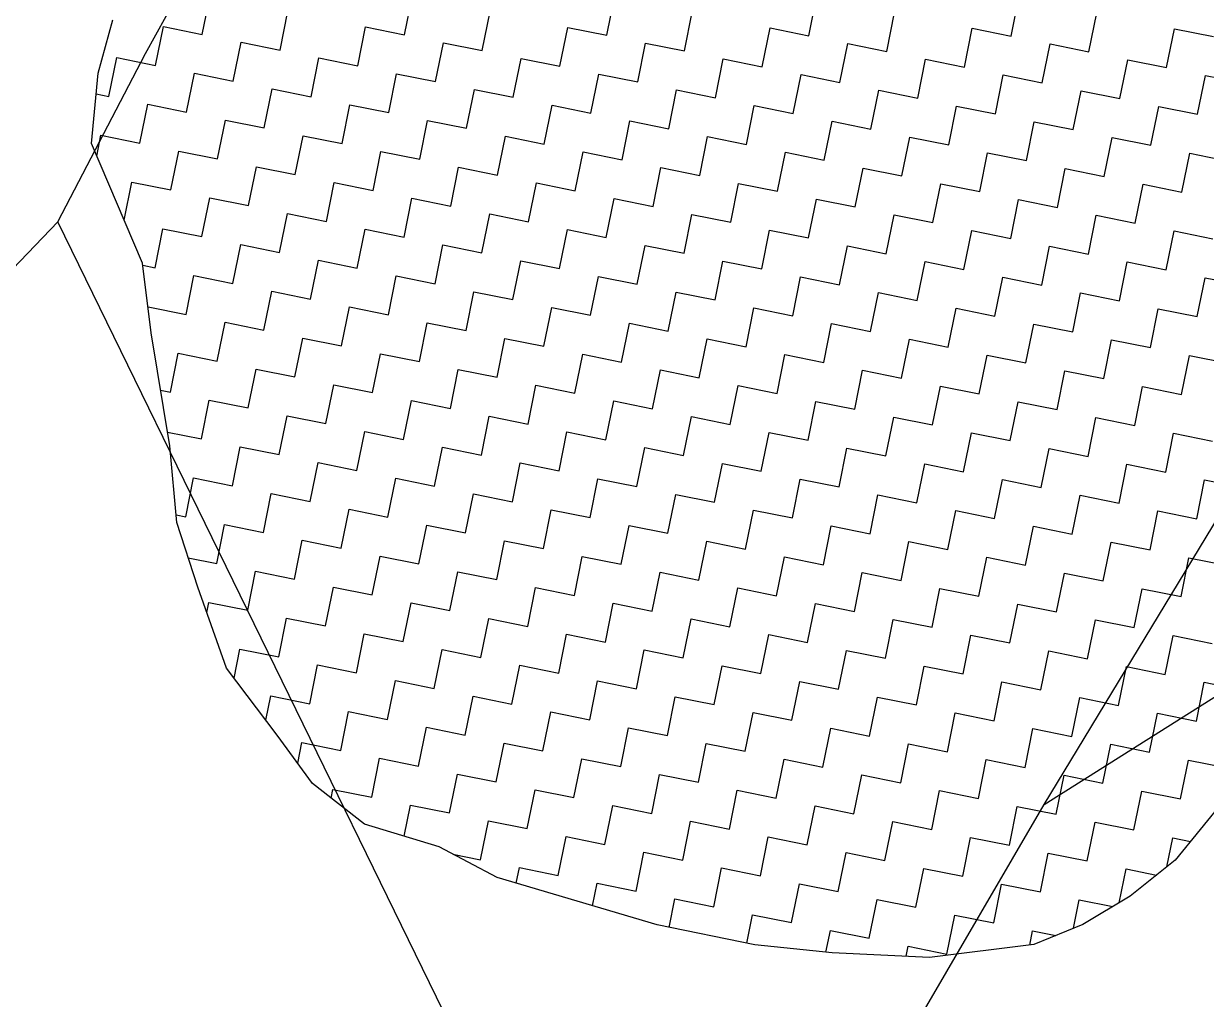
# Model space of a CAD drawing. Header units: metres. Extents: x 278801 to 279668, y 2074665 to 2075564.
# Drawn here: x 279452.95 to 279499.58, y 2075371.84 to 2075410.29 of the extents above; entities that cross this region are included whole.
import ezdxf

# ---------------------------------------------------------------- set-up
doc = ezdxf.new("R2010")
doc.units = ezdxf.units.M
doc.layers.add('POLY_HATCH', color=12, linetype='Continuous')
doc.layers.add('POLY_PARCEL', color=6, linetype='Continuous')

msp = doc.modelspace()

# ---------------------------------------------------------------- linework, layer by layer
at = {"layer": 'POLY_HATCH', "linetype": 'Continuous'}
for p, q in [((279459.991, 2075409.87), (279460.301, 2075411.403)), ((279467.964, 2075409.853), (279468.274, 2075411.386)), ((279475.936, 2075409.836), (279476.246, 2075411.369)), ((279483.909, 2075409.819), (279484.218, 2075411.352)), ((279491.881, 2075409.803), (279492.191, 2075411.335)), ((279463.056, 2075409.25), (279463.366, 2075410.783)), ((279471.029, 2075409.234), (279471.339, 2075410.766)), ((279479.001, 2075409.217), (279479.311, 2075410.749)), ((279486.974, 2075409.2), (279487.283, 2075410.732)), ((279494.946, 2075409.183), (279495.256, 2075410.715)), ((279458.149, 2075408.648), (279458.459, 2075410.18)), ((279458.459, 2075410.18), (279459.991, 2075409.87)), ((279466.121, 2075408.631), (279466.431, 2075410.163)), ((279466.431, 2075410.163), (279467.964, 2075409.853)), ((279474.094, 2075408.614), (279474.404, 2075410.146)), ((279474.404, 2075410.146), (279475.936, 2075409.836)), ((279482.066, 2075408.597), (279482.376, 2075410.129)), ((279482.376, 2075410.129), (279483.909, 2075409.819)), ((279490.039, 2075408.58), (279490.348, 2075410.112)), ((279490.348, 2075410.112), (279491.881, 2075409.803)), ((279498.011, 2075408.563), (279498.321, 2075410.095)), ((279498.321, 2075410.095), (279499.853, 2075409.786)), ((279461.214, 2075408.028), (279461.524, 2075409.56)), ((279461.524, 2075409.56), (279463.056, 2075409.25)), ((279469.186, 2075408.011), (279469.496, 2075409.543)), ((279469.496, 2075409.543), (279471.029, 2075409.234)), ((279477.159, 2075407.994), (279477.469, 2075409.526)), ((279477.469, 2075409.526), (279479.001, 2075409.217)), ((279485.131, 2075407.977), (279485.441, 2075409.51)), ((279485.441, 2075409.51), (279486.974, 2075409.2)), ((279493.104, 2075407.96), (279493.414, 2075409.493)), ((279493.414, 2075409.493), (279494.946, 2075409.183)), ((279456.306, 2075407.425), (279456.616, 2075408.957)), ((279456.616, 2075408.957), (279458.149, 2075408.648)), ((279464.279, 2075407.408), (279464.589, 2075408.941)), ((279464.589, 2075408.941), (279466.121, 2075408.631)), ((279472.251, 2075407.391), (279472.561, 2075408.924)), ((279472.561, 2075408.924), (279474.094, 2075408.614)), ((279480.224, 2075407.374), (279480.534, 2075408.907)), ((279480.534, 2075408.907), (279482.066, 2075408.597)), ((279488.196, 2075407.357), (279488.506, 2075408.89)), ((279488.506, 2075408.89), (279490.039, 2075408.58)), ((279496.169, 2075407.34), (279496.479, 2075408.873)), ((279496.479, 2075408.873), (279498.011, 2075408.563)), ((279459.371, 2075406.805), (279459.681, 2075408.338)), ((279459.681, 2075408.338), (279461.214, 2075408.028)), ((279467.344, 2075406.788), (279467.654, 2075408.321)), ((279467.654, 2075408.321), (279469.186, 2075408.011)), ((279475.316, 2075406.771), (279475.626, 2075408.304)), ((279475.626, 2075408.304), (279477.159, 2075407.994)), ((279483.289, 2075406.754), (279483.599, 2075408.287)), ((279483.599, 2075408.287), (279485.131, 2075407.977)), ((279491.261, 2075406.737), (279491.571, 2075408.27)), ((279491.571, 2075408.27), (279493.104, 2075407.96)), ((279499.234, 2075406.721), (279499.544, 2075408.253)), ((279499.544, 2075408.253), (279501.076, 2075407.943)), ((279455.807, 2075407.526), (279456.306, 2075407.425)), ((279462.436, 2075406.185), (279462.746, 2075407.718)), ((279462.746, 2075407.718), (279464.279, 2075407.408)), ((279470.409, 2075406.168), (279470.719, 2075407.701)), ((279470.719, 2075407.701), (279472.251, 2075407.391)), ((279478.381, 2075406.152), (279478.691, 2075407.684)), ((279478.691, 2075407.684), (279480.224, 2075407.374)), ((279486.354, 2075406.135), (279486.664, 2075407.667)), ((279486.664, 2075407.667), (279488.196, 2075407.357)), ((279494.326, 2075406.118), (279494.636, 2075407.65)), ((279494.636, 2075407.65), (279496.169, 2075407.34)), ((279457.529, 2075405.583), (279457.839, 2075407.115)), ((279457.839, 2075407.115), (279459.371, 2075406.805)), ((279465.501, 2075405.566), (279465.811, 2075407.098)), ((279465.811, 2075407.098), (279467.344, 2075406.788)), ((279473.474, 2075405.549), (279473.784, 2075407.081)), ((279473.784, 2075407.081), (279475.316, 2075406.771)), ((279481.446, 2075405.532), (279481.756, 2075407.064)), ((279481.756, 2075407.064), (279483.289, 2075406.754)), ((279489.419, 2075405.515), (279489.729, 2075407.047)), ((279489.729, 2075407.047), (279491.261, 2075406.737)), ((279497.391, 2075405.498), (279497.701, 2075407.03)), ((279497.701, 2075407.03), (279499.234, 2075406.721)), ((279460.594, 2075404.963), (279460.904, 2075406.495)), ((279460.904, 2075406.495), (279462.436, 2075406.185)), ((279468.567, 2075404.946), (279468.876, 2075406.478)), ((279468.876, 2075406.478), (279470.409, 2075406.168)), ((279476.539, 2075404.929), (279476.849, 2075406.461)), ((279476.849, 2075406.461), (279478.381, 2075406.152)), ((279484.511, 2075404.912), (279484.821, 2075406.445)), ((279484.821, 2075406.445), (279486.354, 2075406.135)), ((279492.484, 2075404.895), (279492.794, 2075406.428)), ((279492.794, 2075406.428), (279494.326, 2075406.118)), ((279455.831, 2075405.076), (279455.997, 2075405.892)), ((279455.997, 2075405.892), (279457.529, 2075405.583)), ((279463.659, 2075404.343), (279463.969, 2075405.876)), ((279463.969, 2075405.876), (279465.501, 2075405.566)), ((279471.632, 2075404.326), (279471.941, 2075405.859)), ((279471.941, 2075405.859), (279473.474, 2075405.549)), ((279479.604, 2075404.309), (279479.914, 2075405.842)), ((279479.914, 2075405.842), (279481.446, 2075405.532)), ((279487.576, 2075404.292), (279487.886, 2075405.825)), ((279487.886, 2075405.825), (279489.419, 2075405.515)), ((279495.549, 2075404.275), (279495.859, 2075405.808)), ((279495.859, 2075405.808), (279497.391, 2075405.498)), ((279458.752, 2075403.74), (279459.062, 2075405.273)), ((279459.062, 2075405.273), (279460.594, 2075404.963)), ((279466.724, 2075403.723), (279467.034, 2075405.256)), ((279467.034, 2075405.256), (279468.567, 2075404.946)), ((279474.697, 2075403.706), (279475.006, 2075405.239)), ((279475.006, 2075405.239), (279476.539, 2075404.929)), ((279482.669, 2075403.689), (279482.979, 2075405.222)), ((279482.979, 2075405.222), (279484.511, 2075404.912)), ((279490.641, 2075403.672), (279490.951, 2075405.205)), ((279490.951, 2075405.205), (279492.484, 2075404.895)), ((279498.614, 2075403.656), (279498.924, 2075405.188)), ((279498.924, 2075405.188), (279500.456, 2075404.878)), ((279461.817, 2075403.12), (279462.127, 2075404.653)), ((279462.127, 2075404.653), (279463.659, 2075404.343)), ((279469.789, 2075403.103), (279470.099, 2075404.636)), ((279470.099, 2075404.636), (279471.632, 2075404.326)), ((279477.762, 2075403.087), (279478.071, 2075404.619)), ((279478.071, 2075404.619), (279479.604, 2075404.309)), ((279485.734, 2075403.07), (279486.044, 2075404.602)), ((279486.044, 2075404.602), (279487.576, 2075404.292)), ((279493.706, 2075403.053), (279494.016, 2075404.585)), ((279494.016, 2075404.585), (279495.549, 2075404.275)), ((279456.915, 2075402.545), (279457.219, 2075404.05)), ((279457.219, 2075404.05), (279458.752, 2075403.74)), ((279464.882, 2075402.501), (279465.192, 2075404.033)), ((279465.192, 2075404.033), (279466.724, 2075403.723)), ((279472.854, 2075402.484), (279473.164, 2075404.016)), ((279473.164, 2075404.016), (279474.697, 2075403.706)), ((279480.827, 2075402.467), (279481.136, 2075403.999)), ((279481.136, 2075403.999), (279482.669, 2075403.689)), ((279488.799, 2075402.45), (279489.109, 2075403.982)), ((279489.109, 2075403.982), (279490.641, 2075403.672)), ((279496.771, 2075402.433), (279497.081, 2075403.965)), ((279497.081, 2075403.965), (279498.614, 2075403.656)), ((279459.974, 2075401.898), (279460.284, 2075403.43)), ((279460.284, 2075403.43), (279461.817, 2075403.12)), ((279467.947, 2075401.881), (279468.257, 2075403.413)), ((279468.257, 2075403.413), (279469.789, 2075403.103)), ((279475.919, 2075401.864), (279476.229, 2075403.396)), ((279476.229, 2075403.396), (279477.762, 2075403.087)), ((279483.892, 2075401.847), (279484.202, 2075403.379)), ((279484.202, 2075403.379), (279485.734, 2075403.07)), ((279491.864, 2075401.83), (279492.174, 2075403.363)), ((279492.174, 2075403.363), (279493.706, 2075403.053)), ((279463.039, 2075401.278), (279463.349, 2075402.811)), ((279463.349, 2075402.811), (279464.882, 2075402.501)), ((279471.012, 2075401.261), (279471.322, 2075402.794)), ((279471.322, 2075402.794), (279472.854, 2075402.484)), ((279478.984, 2075401.244), (279479.294, 2075402.777)), ((279479.294, 2075402.777), (279480.827, 2075402.467)), ((279486.957, 2075401.227), (279487.267, 2075402.76)), ((279487.267, 2075402.76), (279488.799, 2075402.45)), ((279494.929, 2075401.21), (279495.239, 2075402.743)), ((279495.239, 2075402.743), (279496.771, 2075402.433)), ((279458.132, 2075400.675), (279458.442, 2075402.208)), ((279458.442, 2075402.208), (279459.974, 2075401.898)), ((279466.104, 2075400.658), (279466.414, 2075402.191)), ((279466.414, 2075402.191), (279467.947, 2075401.881)), ((279474.077, 2075400.641), (279474.387, 2075402.174)), ((279474.387, 2075402.174), (279475.919, 2075401.864)), ((279482.049, 2075400.624), (279482.359, 2075402.157)), ((279482.359, 2075402.157), (279483.892, 2075401.847)), ((279490.022, 2075400.607), (279490.332, 2075402.14)), ((279490.332, 2075402.14), (279491.864, 2075401.83)), ((279497.994, 2075400.591), (279498.304, 2075402.123)), ((279498.304, 2075402.123), (279499.837, 2075401.813)), ((279461.197, 2075400.055), (279461.507, 2075401.588)), ((279461.507, 2075401.588), (279463.039, 2075401.278)), ((279469.169, 2075400.038), (279469.479, 2075401.571)), ((279469.479, 2075401.571), (279471.012, 2075401.261)), ((279477.142, 2075400.022), (279477.452, 2075401.554)), ((279477.452, 2075401.554), (279478.984, 2075401.244)), ((279485.114, 2075400.005), (279485.424, 2075401.537)), ((279485.424, 2075401.537), (279486.957, 2075401.227)), ((279493.087, 2075399.988), (279493.397, 2075401.52)), ((279493.397, 2075401.52), (279494.929, 2075401.21)), ((279464.262, 2075399.436), (279464.572, 2075400.968)), ((279464.572, 2075400.968), (279466.104, 2075400.658)), ((279472.234, 2075399.419), (279472.544, 2075400.951)), ((279472.544, 2075400.951), (279474.077, 2075400.641)), ((279480.207, 2075399.402), (279480.517, 2075400.934)), ((279480.517, 2075400.934), (279482.049, 2075400.624)), ((279488.179, 2075399.385), (279488.489, 2075400.917)), ((279488.489, 2075400.917), (279490.022, 2075400.607)), ((279496.152, 2075399.368), (279496.462, 2075400.9)), ((279496.462, 2075400.9), (279497.994, 2075400.591)), ((279457.649, 2075400.773), (279458.132, 2075400.675)), ((279459.355, 2075398.833), (279459.664, 2075400.365)), ((279459.664, 2075400.365), (279461.197, 2075400.055)), ((279467.327, 2075398.816), (279467.637, 2075400.348)), ((279467.637, 2075400.348), (279469.169, 2075400.038)), ((279475.299, 2075398.799), (279475.609, 2075400.331)), ((279475.609, 2075400.331), (279477.142, 2075400.022)), ((279483.272, 2075398.782), (279483.582, 2075400.314)), ((279483.582, 2075400.314), (279485.114, 2075400.005)), ((279491.244, 2075398.765), (279491.554, 2075400.298)), ((279491.554, 2075400.298), (279493.087, 2075399.988)), ((279499.217, 2075398.748), (279499.527, 2075400.281)), ((279499.527, 2075400.281), (279501.059, 2075399.971)), ((279462.42, 2075398.213), (279462.729, 2075399.745)), ((279462.729, 2075399.745), (279464.262, 2075399.436)), ((279470.392, 2075398.196), (279470.702, 2075399.729)), ((279470.702, 2075399.729), (279472.234, 2075399.419)), ((279478.364, 2075398.179), (279478.674, 2075399.712)), ((279478.674, 2075399.712), (279480.207, 2075399.402)), ((279486.337, 2075398.162), (279486.647, 2075399.695)), ((279486.647, 2075399.695), (279488.179, 2075399.385)), ((279494.309, 2075398.145), (279494.619, 2075399.678)), ((279494.619, 2075399.678), (279496.152, 2075399.368)), ((279457.851, 2075399.137), (279459.355, 2075398.833)), ((279465.485, 2075397.593), (279465.794, 2075399.126)), ((279465.794, 2075399.126), (279467.327, 2075398.816)), ((279473.457, 2075397.576), (279473.767, 2075399.109)), ((279473.767, 2075399.109), (279475.299, 2075398.799)), ((279481.429, 2075397.559), (279481.739, 2075399.092)), ((279481.739, 2075399.092), (279483.272, 2075398.782)), ((279489.402, 2075397.542), (279489.712, 2075399.075)), ((279489.712, 2075399.075), (279491.244, 2075398.765)), ((279497.374, 2075397.525), (279497.684, 2075399.058)), ((279497.684, 2075399.058), (279499.217, 2075398.748)), ((279460.577, 2075396.99), (279460.887, 2075398.523)), ((279460.887, 2075398.523), (279462.42, 2075398.213)), ((279468.55, 2075396.973), (279468.859, 2075398.506)), ((279468.859, 2075398.506), (279470.392, 2075398.196)), ((279476.522, 2075396.956), (279476.832, 2075398.489)), ((279476.832, 2075398.489), (279478.364, 2075398.179)), ((279484.494, 2075396.94), (279484.804, 2075398.472)), ((279484.804, 2075398.472), (279486.337, 2075398.162)), ((279492.467, 2075396.923), (279492.777, 2075398.455)), ((279492.777, 2075398.455), (279494.309, 2075398.145)), ((279463.642, 2075396.371), (279463.952, 2075397.903)), ((279463.952, 2075397.903), (279465.485, 2075397.593)), ((279471.615, 2075396.354), (279471.924, 2075397.886)), ((279471.924, 2075397.886), (279473.457, 2075397.576)), ((279479.587, 2075396.337), (279479.897, 2075397.869)), ((279479.897, 2075397.869), (279481.429, 2075397.559)), ((279487.559, 2075396.32), (279487.869, 2075397.852)), ((279487.869, 2075397.852), (279489.402, 2075397.542)), ((279495.532, 2075396.303), (279495.842, 2075397.835)), ((279495.842, 2075397.835), (279497.374, 2075397.525)), ((279458.735, 2075395.768), (279459.045, 2075397.3)), ((279459.045, 2075397.3), (279460.577, 2075396.99)), ((279466.707, 2075395.751), (279467.017, 2075397.283)), ((279467.017, 2075397.283), (279468.55, 2075396.973)), ((279474.68, 2075395.734), (279474.99, 2075397.266)), ((279474.99, 2075397.266), (279476.522, 2075396.956)), ((279482.652, 2075395.717), (279482.962, 2075397.249)), ((279482.962, 2075397.249), (279484.494, 2075396.94)), ((279490.625, 2075395.7), (279490.934, 2075397.233)), ((279490.934, 2075397.233), (279492.467, 2075396.923)), ((279498.597, 2075395.683), (279498.907, 2075397.216)), ((279498.907, 2075397.216), (279500.439, 2075396.906)), ((279461.8, 2075395.148), (279462.11, 2075396.68)), ((279462.11, 2075396.68), (279463.642, 2075396.371)), ((279469.772, 2075395.131), (279470.082, 2075396.664)), ((279470.082, 2075396.664), (279471.615, 2075396.354)), ((279477.745, 2075395.114), (279478.055, 2075396.647)), ((279478.055, 2075396.647), (279479.587, 2075396.337)), ((279485.717, 2075395.097), (279486.027, 2075396.63)), ((279486.027, 2075396.63), (279487.559, 2075396.32)), ((279493.69, 2075395.08), (279493.999, 2075396.613)), ((279493.999, 2075396.613), (279495.532, 2075396.303)), ((279458.35, 2075395.846), (279458.735, 2075395.768)), ((279464.865, 2075394.528), (279465.175, 2075396.061)), ((279465.175, 2075396.061), (279466.707, 2075395.751)), ((279472.837, 2075394.511), (279473.147, 2075396.044)), ((279473.147, 2075396.044), (279474.68, 2075395.734)), ((279480.81, 2075394.494), (279481.12, 2075396.027)), ((279481.12, 2075396.027), (279482.652, 2075395.717)), ((279488.782, 2075394.477), (279489.092, 2075396.01)), ((279489.092, 2075396.01), (279490.625, 2075395.7)), ((279496.755, 2075394.46), (279497.064, 2075395.993)), ((279497.064, 2075395.993), (279498.597, 2075395.683)), ((279459.957, 2075393.925), (279460.267, 2075395.458)), ((279460.267, 2075395.458), (279461.8, 2075395.148)), ((279467.93, 2075393.908), (279468.24, 2075395.441)), ((279468.24, 2075395.441), (279469.772, 2075395.131)), ((279475.902, 2075393.891), (279476.212, 2075395.424)), ((279476.212, 2075395.424), (279477.745, 2075395.114)), ((279483.875, 2075393.875), (279484.185, 2075395.407)), ((279484.185, 2075395.407), (279485.717, 2075395.097)), ((279491.847, 2075393.858), (279492.157, 2075395.39)), ((279492.157, 2075395.39), (279493.69, 2075395.08)), ((279463.022, 2075393.306), (279463.332, 2075394.838)), ((279463.332, 2075394.838), (279464.865, 2075394.528)), ((279470.995, 2075393.289), (279471.305, 2075394.821)), ((279471.305, 2075394.821), (279472.837, 2075394.511)), ((279478.967, 2075393.272), (279479.277, 2075394.804)), ((279479.277, 2075394.804), (279480.81, 2075394.494)), ((279486.94, 2075393.255), (279487.25, 2075394.787)), ((279487.25, 2075394.787), (279488.782, 2075394.477)), ((279494.912, 2075393.238), (279495.222, 2075394.77)), ((279495.222, 2075394.77), (279496.755, 2075394.46)), ((279458.622, 2075394.195), (279459.957, 2075393.925)), ((279466.087, 2075392.686), (279466.397, 2075394.218)), ((279466.397, 2075394.218), (279467.93, 2075393.908)), ((279474.06, 2075392.669), (279474.37, 2075394.201)), ((279474.37, 2075394.201), (279475.902, 2075393.891)), ((279482.032, 2075392.652), (279482.342, 2075394.184)), ((279482.342, 2075394.184), (279483.875, 2075393.875)), ((279490.005, 2075392.635), (279490.315, 2075394.168)), ((279490.315, 2075394.168), (279491.847, 2075393.858)), ((279497.977, 2075392.618), (279498.287, 2075394.151)), ((279498.287, 2075394.151), (279499.82, 2075393.841)), ((279461.18, 2075392.083), (279461.49, 2075393.615)), ((279461.49, 2075393.615), (279463.022, 2075393.306)), ((279469.152, 2075392.066), (279469.462, 2075393.599)), ((279469.462, 2075393.599), (279470.995, 2075393.289)), ((279477.125, 2075392.049), (279477.435, 2075393.582)), ((279477.435, 2075393.582), (279478.967, 2075393.272)), ((279485.097, 2075392.032), (279485.407, 2075393.565)), ((279485.407, 2075393.565), (279486.94, 2075393.255)), ((279493.07, 2075392.015), (279493.38, 2075393.548)), ((279493.38, 2075393.548), (279494.912, 2075393.238)), ((279464.245, 2075391.463), (279464.555, 2075392.996)), ((279464.555, 2075392.996), (279466.087, 2075392.686)), ((279472.217, 2075391.446), (279472.527, 2075392.979)), ((279472.527, 2075392.979), (279474.06, 2075392.669)), ((279480.19, 2075391.429), (279480.5, 2075392.962)), ((279480.5, 2075392.962), (279482.032, 2075392.652)), ((279488.162, 2075391.412), (279488.472, 2075392.945)), ((279488.472, 2075392.945), (279490.005, 2075392.635)), ((279496.135, 2075391.395), (279496.445, 2075392.928)), ((279496.445, 2075392.928), (279497.977, 2075392.618)), ((279459.338, 2075390.86), (279459.647, 2075392.393)), ((279459.647, 2075392.393), (279461.18, 2075392.083)), ((279467.31, 2075390.843), (279467.62, 2075392.376)), ((279467.62, 2075392.376), (279469.152, 2075392.066)), ((279475.282, 2075390.826), (279475.592, 2075392.359)), ((279475.592, 2075392.359), (279477.125, 2075392.049)), ((279483.255, 2075390.81), (279483.565, 2075392.342)), ((279483.565, 2075392.342), (279485.097, 2075392.032)), ((279491.227, 2075390.793), (279491.537, 2075392.325)), ((279491.537, 2075392.325), (279493.07, 2075392.015)), ((279499.2, 2075390.776), (279499.51, 2075392.308)), ((279499.51, 2075392.308), (279501.042, 2075391.998)), ((279462.403, 2075390.241), (279462.712, 2075391.773)), ((279462.712, 2075391.773), (279464.245, 2075391.463)), ((279470.375, 2075390.224), (279470.685, 2075391.756)), ((279470.685, 2075391.756), (279472.217, 2075391.446)), ((279478.347, 2075390.207), (279478.657, 2075391.739)), ((279478.657, 2075391.739), (279480.19, 2075391.429)), ((279486.32, 2075390.19), (279486.63, 2075391.722)), ((279486.63, 2075391.722), (279488.162, 2075391.412)), ((279494.292, 2075390.173), (279494.602, 2075391.705)), ((279494.602, 2075391.705), (279496.135, 2075391.395)), ((279465.468, 2075389.621), (279465.778, 2075391.153)), ((279465.778, 2075391.153), (279467.31, 2075390.843)), ((279473.44, 2075389.604), (279473.75, 2075391.136)), ((279473.75, 2075391.136), (279475.282, 2075390.826)), ((279481.413, 2075389.587), (279481.722, 2075391.119)), ((279481.722, 2075391.119), (279483.255, 2075390.81)), ((279489.385, 2075389.57), (279489.695, 2075391.102)), ((279489.695, 2075391.102), (279491.227, 2075390.793)), ((279497.357, 2075389.553), (279497.667, 2075391.086)), ((279497.667, 2075391.086), (279499.2, 2075390.776)), ((279458.961, 2075390.936), (279459.338, 2075390.86)), ((279460.56, 2075389.018), (279460.87, 2075390.55)), ((279460.87, 2075390.55), (279462.403, 2075390.241)), ((279468.533, 2075389.001), (279468.843, 2075390.533)), ((279468.843, 2075390.533), (279470.375, 2075390.224)), ((279476.505, 2075388.984), (279476.815, 2075390.517)), ((279476.815, 2075390.517), (279478.347, 2075390.207)), ((279484.478, 2075388.967), (279484.787, 2075390.5)), ((279484.787, 2075390.5), (279486.32, 2075390.19)), ((279492.45, 2075388.95), (279492.76, 2075390.483)), ((279492.76, 2075390.483), (279494.292, 2075390.173)), ((279463.625, 2075388.398), (279463.935, 2075389.931)), ((279463.935, 2075389.931), (279465.468, 2075389.621)), ((279471.598, 2075388.381), (279471.908, 2075389.914)), ((279471.908, 2075389.914), (279473.44, 2075389.604)), ((279479.57, 2075388.364), (279479.88, 2075389.897)), ((279479.88, 2075389.897), (279481.413, 2075389.587)), ((279487.543, 2075388.347), (279487.852, 2075389.88)), ((279487.852, 2075389.88), (279489.385, 2075389.57)), ((279495.515, 2075388.33), (279495.825, 2075389.863)), ((279495.825, 2075389.863), (279497.357, 2075389.553)), ((279459.438, 2075389.245), (279460.56, 2075389.018)), ((279466.69, 2075387.778), (279467, 2075389.311)), ((279467, 2075389.311), (279468.533, 2075389.001)), ((279474.663, 2075387.761), (279474.973, 2075389.294)), ((279474.973, 2075389.294), (279476.505, 2075388.984)), ((279482.635, 2075387.744), (279482.945, 2075389.277)), ((279482.945, 2075389.277), (279484.478, 2075388.967)), ((279490.608, 2075387.728), (279490.917, 2075389.26)), ((279490.917, 2075389.26), (279492.45, 2075388.95)), ((279498.58, 2075387.711), (279498.89, 2075389.243)), ((279498.89, 2075389.243), (279500.422, 2075388.933)), ((279461.783, 2075387.175), (279462.093, 2075388.708)), ((279462.093, 2075388.708), (279463.625, 2075388.398)), ((279469.755, 2075387.159), (279470.065, 2075388.691)), ((279470.065, 2075388.691), (279471.598, 2075388.381)), ((279477.728, 2075387.142), (279478.038, 2075388.674)), ((279478.038, 2075388.674), (279479.57, 2075388.364)), ((279485.7, 2075387.125), (279486.01, 2075388.657)), ((279486.01, 2075388.657), (279487.543, 2075388.347)), ((279493.673, 2075387.108), (279493.982, 2075388.64)), ((279493.982, 2075388.64), (279495.515, 2075388.33)), ((279464.848, 2075386.556), (279465.158, 2075388.088)), ((279465.158, 2075388.088), (279466.69, 2075387.778)), ((279472.82, 2075386.539), (279473.13, 2075388.071)), ((279473.13, 2075388.071), (279474.663, 2075387.761)), ((279480.793, 2075386.522), (279481.103, 2075388.054)), ((279481.103, 2075388.054), (279482.635, 2075387.744)), ((279488.765, 2075386.505), (279489.075, 2075388.037)), ((279489.075, 2075388.037), (279490.608, 2075387.728)), ((279496.738, 2075386.488), (279497.048, 2075388.021)), ((279497.048, 2075388.021), (279498.58, 2075387.711)), ((279460.169, 2075387.084), (279460.25, 2075387.485)), ((279460.25, 2075387.485), (279461.783, 2075387.175)), ((279467.913, 2075385.936), (279468.223, 2075387.468)), ((279468.223, 2075387.468), (279469.755, 2075387.159)), ((279475.885, 2075385.919), (279476.195, 2075387.452)), ((279476.195, 2075387.452), (279477.728, 2075387.142)), ((279483.858, 2075385.902), (279484.168, 2075387.435)), ((279484.168, 2075387.435), (279485.7, 2075387.125)), ((279491.83, 2075385.885), (279492.14, 2075387.418)), ((279492.14, 2075387.418), (279493.673, 2075387.108)), ((279463.005, 2075385.333), (279463.315, 2075386.866)), ((279463.315, 2075386.866), (279464.848, 2075386.556)), ((279470.978, 2075385.316), (279471.288, 2075386.849)), ((279471.288, 2075386.849), (279472.82, 2075386.539)), ((279478.95, 2075385.299), (279479.26, 2075386.832)), ((279479.26, 2075386.832), (279480.793, 2075386.522)), ((279486.923, 2075385.282), (279487.233, 2075386.815)), ((279487.233, 2075386.815), (279488.765, 2075386.505)), ((279494.895, 2075385.265), (279495.205, 2075386.798)), ((279495.205, 2075386.798), (279496.738, 2075386.488)), ((279466.07, 2075384.713), (279466.38, 2075386.246)), ((279466.38, 2075386.246), (279467.913, 2075385.936)), ((279474.043, 2075384.696), (279474.353, 2075386.229)), ((279474.353, 2075386.229), (279475.885, 2075385.919)), ((279482.015, 2075384.679), (279482.325, 2075386.212)), ((279482.325, 2075386.212), (279483.858, 2075385.902)), ((279489.988, 2075384.663), (279490.298, 2075386.195)), ((279490.298, 2075386.195), (279491.83, 2075385.885)), ((279497.96, 2075384.646), (279498.27, 2075386.178)), ((279498.27, 2075386.178), (279499.803, 2075385.868)), ((279461.242, 2075384.501), (279461.473, 2075385.643)), ((279461.473, 2075385.643), (279463.005, 2075385.333)), ((279469.136, 2075384.094), (279469.445, 2075385.626)), ((279469.445, 2075385.626), (279470.978, 2075385.316)), ((279477.108, 2075384.077), (279477.418, 2075385.609)), ((279477.418, 2075385.609), (279478.95, 2075385.299)), ((279485.08, 2075384.06), (279485.39, 2075385.592)), ((279485.39, 2075385.592), (279486.923, 2075385.282)), ((279493.053, 2075384.043), (279493.363, 2075385.575)), ((279493.363, 2075385.575), (279494.895, 2075385.265)), ((279464.228, 2075383.491), (279464.538, 2075385.023)), ((279464.538, 2075385.023), (279466.07, 2075384.713)), ((279472.201, 2075383.474), (279472.51, 2075385.006)), ((279472.51, 2075385.006), (279474.043, 2075384.696)), ((279480.173, 2075383.457), (279480.483, 2075384.989)), ((279480.483, 2075384.989), (279482.015, 2075384.679)), ((279488.145, 2075383.44), (279488.455, 2075384.972)), ((279488.455, 2075384.972), (279489.988, 2075384.663)), ((279496.118, 2075383.423), (279496.428, 2075384.956)), ((279496.428, 2075384.956), (279497.96, 2075384.646)), ((279467.293, 2075382.871), (279467.603, 2075384.403)), ((279467.603, 2075384.403), (279469.136, 2075384.094)), ((279475.266, 2075382.854), (279475.575, 2075384.387)), ((279475.575, 2075384.387), (279477.108, 2075384.077)), ((279483.238, 2075382.837), (279483.548, 2075384.37)), ((279483.548, 2075384.37), (279485.08, 2075384.06)), ((279491.21, 2075382.82), (279491.52, 2075384.353)), ((279491.52, 2075384.353), (279493.053, 2075384.043)), ((279499.183, 2075382.803), (279499.493, 2075384.336)), ((279499.493, 2075384.336), (279501.025, 2075384.026)), ((279462.501, 2075382.84), (279462.696, 2075383.801)), ((279462.696, 2075383.801), (279464.228, 2075383.491)), ((279470.358, 2075382.251), (279470.668, 2075383.784)), ((279470.668, 2075383.784), (279472.201, 2075383.474)), ((279478.331, 2075382.234), (279478.64, 2075383.767)), ((279478.64, 2075383.767), (279480.173, 2075383.457)), ((279486.303, 2075382.217), (279486.613, 2075383.75)), ((279486.613, 2075383.75), (279488.145, 2075383.44)), ((279494.275, 2075382.2), (279494.585, 2075383.733)), ((279494.585, 2075383.733), (279496.118, 2075383.423)), ((279465.451, 2075381.648), (279465.761, 2075383.181)), ((279465.761, 2075383.181), (279467.293, 2075382.871)), ((279473.423, 2075381.631), (279473.733, 2075383.164)), ((279473.733, 2075383.164), (279475.266, 2075382.854)), ((279481.396, 2075381.614), (279481.705, 2075383.147)), ((279481.705, 2075383.147), (279483.238, 2075382.837)), ((279489.368, 2075381.598), (279489.678, 2075383.13)), ((279489.678, 2075383.13), (279491.21, 2075382.82)), ((279497.34, 2075381.581), (279497.65, 2075383.113)), ((279497.65, 2075383.113), (279499.183, 2075382.803)), ((279468.516, 2075381.029), (279468.826, 2075382.561)), ((279468.826, 2075382.561), (279470.358, 2075382.251)), ((279476.488, 2075381.012), (279476.798, 2075382.544)), ((279476.798, 2075382.544), (279478.331, 2075382.234)), ((279484.461, 2075380.995), (279484.771, 2075382.527)), ((279484.771, 2075382.527), (279486.303, 2075382.217)), ((279492.433, 2075380.978), (279492.743, 2075382.51)), ((279492.743, 2075382.51), (279494.275, 2075382.2)), ((279463.754, 2075381.144), (279463.918, 2075381.958)), ((279463.918, 2075381.958), (279465.451, 2075381.648)), ((279471.581, 2075380.409), (279471.891, 2075381.941)), ((279471.891, 2075381.941), (279473.423, 2075381.631)), ((279479.553, 2075380.392), (279479.863, 2075381.924)), ((279479.863, 2075381.924), (279481.396, 2075381.614)), ((279487.526, 2075380.375), (279487.836, 2075381.907)), ((279487.836, 2075381.907), (279489.368, 2075381.598)), ((279495.498, 2075380.358), (279495.808, 2075381.89)), ((279495.808, 2075381.89), (279497.34, 2075381.581)), ((279466.673, 2075379.806), (279466.983, 2075381.338)), ((279466.983, 2075381.338), (279468.516, 2075381.029)), ((279474.646, 2075379.789), (279474.956, 2075381.321)), ((279474.956, 2075381.321), (279476.488, 2075381.012)), ((279482.618, 2075379.772), (279482.928, 2075381.305)), ((279482.928, 2075381.305), (279484.461, 2075380.995)), ((279490.591, 2075379.755), (279490.901, 2075381.288)), ((279490.901, 2075381.288), (279492.433, 2075380.978)), ((279498.563, 2075379.738), (279498.873, 2075381.271)), ((279498.873, 2075381.271), (279500.406, 2075380.961)), ((279469.738, 2075379.186), (279470.048, 2075380.719)), ((279470.048, 2075380.719), (279471.581, 2075380.409)), ((279477.711, 2075379.169), (279478.021, 2075380.702)), ((279478.021, 2075380.702), (279479.553, 2075380.392)), ((279485.683, 2075379.152), (279485.993, 2075380.685)), ((279485.993, 2075380.685), (279487.526, 2075380.375)), ((279493.656, 2075379.135), (279493.966, 2075380.668)), ((279493.966, 2075380.668), (279495.498, 2075380.358)), ((279465.071, 2075379.769), (279465.141, 2075380.116)), ((279465.141, 2075380.116), (279466.673, 2075379.806)), ((279472.803, 2075378.566), (279473.113, 2075380.099)), ((279473.113, 2075380.099), (279474.646, 2075379.789)), ((279480.776, 2075378.549), (279481.086, 2075380.082)), ((279481.086, 2075380.082), (279482.618, 2075379.772)), ((279488.748, 2075378.533), (279489.058, 2075380.065)), ((279489.058, 2075380.065), (279490.591, 2075379.755)), ((279496.721, 2075378.516), (279497.031, 2075380.048)), ((279497.031, 2075380.048), (279498.563, 2075379.738)), ((279467.957, 2075378.264), (279468.206, 2075379.496)), ((279468.206, 2075379.496), (279469.738, 2075379.186)), ((279475.868, 2075377.947), (279476.178, 2075379.479)), ((279476.178, 2075379.479), (279477.711, 2075379.169)), ((279483.841, 2075377.93), (279484.151, 2075379.462)), ((279484.151, 2075379.462), (279485.683, 2075379.152)), ((279491.813, 2075377.913), (279492.123, 2075379.445)), ((279492.123, 2075379.445), (279493.656, 2075379.135)), ((279470.961, 2075377.344), (279471.271, 2075378.876)), ((279471.271, 2075378.876), (279472.803, 2075378.566)), ((279478.933, 2075377.327), (279479.243, 2075378.859)), ((279479.243, 2075378.859), (279480.776, 2075378.549)), ((279486.906, 2075377.31), (279487.216, 2075378.842)), ((279487.216, 2075378.842), (279488.748, 2075378.533)), ((279494.878, 2075377.293), (279495.188, 2075378.825)), ((279495.188, 2075378.825), (279496.721, 2075378.516)), ((279474.026, 2075376.724), (279474.336, 2075378.256)), ((279474.336, 2075378.256), (279475.868, 2075377.947)), ((279481.998, 2075376.707), (279482.308, 2075378.24)), ((279482.308, 2075378.24), (279483.841, 2075377.93)), ((279489.971, 2075376.69), (279490.281, 2075378.223)), ((279490.281, 2075378.223), (279491.813, 2075377.913)), ((279498.023, 2075377.066), (279498.253, 2075378.206)), ((279498.253, 2075378.206), (279498.95, 2075378.065)), ((279469.865, 2075377.565), (279470.961, 2075377.344)), ((279477.091, 2075376.104), (279477.401, 2075377.637)), ((279477.401, 2075377.637), (279478.933, 2075377.327)), ((279485.063, 2075376.087), (279485.373, 2075377.62)), ((279485.373, 2075377.62), (279486.906, 2075377.31)), ((279493.036, 2075376.07), (279493.346, 2075377.603)), ((279493.346, 2075377.603), (279494.878, 2075377.293)), ((279472.369, 2075376.419), (279472.493, 2075377.034)), ((279472.493, 2075377.034), (279474.026, 2075376.724)), ((279480.156, 2075375.484), (279480.466, 2075377.017)), ((279480.466, 2075377.017), (279481.998, 2075376.707)), ((279488.128, 2075375.467), (279488.438, 2075377)), ((279488.438, 2075377), (279489.971, 2075376.69)), ((279496.14, 2075375.644), (279496.411, 2075376.983)), ((279496.411, 2075376.983), (279497.616, 2075376.739)), ((279475.379, 2075375.527), (279475.559, 2075376.414)), ((279475.559, 2075376.414), (279477.091, 2075376.104)), ((279483.221, 2075374.865), (279483.531, 2075376.397)), ((279483.531, 2075376.397), (279485.063, 2075376.087)), ((279491.194, 2075374.848), (279491.503, 2075376.38)), ((279491.503, 2075376.38), (279493.036, 2075376.07)), ((279478.398, 2075374.677), (279478.624, 2075375.794)), ((279478.624, 2075375.794), (279480.156, 2075375.484)), ((279486.286, 2075374.245), (279486.596, 2075375.777)), ((279486.596, 2075375.777), (279488.128, 2075375.467)), ((279494.342, 2075374.641), (279494.568, 2075375.76)), ((279494.568, 2075375.76), (279495.888, 2075375.494)), ((279481.463, 2075374.057), (279481.689, 2075375.175)), ((279481.689, 2075375.175), (279483.221, 2075374.865)), ((279489.351, 2075373.625), (279489.661, 2075375.158)), ((279489.661, 2075375.158), (279491.194, 2075374.848)), ((279484.581, 2075373.699), (279484.754, 2075374.555)), ((279484.754, 2075374.555), (279486.286, 2075374.245)), ((279492.613, 2075373.979), (279492.726, 2075374.538)), ((279492.726, 2075374.538), (279493.639, 2075374.353)), ((279487.738, 2075373.537), (279487.819, 2075373.935)), ((279487.819, 2075373.935), (279489.351, 2075373.625))]:
    msp.add_line(p, q, dxfattribs=at)
at = {"layer": 'POLY_HATCH'}
for p, q in [((279455.884, 2075408.336), (279456.459, 2075410.447)), ((279455.621, 2075405.567), (279455.884, 2075408.336)), ((279457.64, 2075400.853), (279455.621, 2075405.567)), ((279457.977, 2075398.111), (279457.64, 2075400.853)), ((279458.71, 2075393.657), (279457.977, 2075398.111)), ((279458.99, 2075390.63), (279458.71, 2075393.657)), ((279459.813, 2075388.088), (279458.99, 2075390.63)), ((279460.949, 2075384.888), (279459.813, 2075388.088)), ((279462.943, 2075382.257), (279460.949, 2075384.888)), ((279464.338, 2075380.342), (279462.943, 2075382.257)), ((279466.391, 2075378.738), (279464.338, 2075380.342)), ((279500.322, 2075379.748), (279498.347, 2075377.326)), ((279469.331, 2075377.847), (279466.391, 2075378.738)), ((279471.613, 2075376.643), (279469.331, 2075377.847)), ((279498.347, 2075377.326), (279496.573, 2075375.902)), ((279477.921, 2075374.773), (279471.613, 2075376.643)), ((279496.573, 2075375.902), (279494.714, 2075374.793)), ((279481.775, 2075373.994), (279477.921, 2075374.773)), ((279494.714, 2075374.793), (279492.771, 2075373.998)), ((279484.831, 2075373.673), (279481.775, 2075373.994)), ((279492.771, 2075373.998), (279488.657, 2075373.493)), ((279488.657, 2075373.493), (279484.831, 2075373.673))]:
    msp.add_line(p, q, dxfattribs=at)
at = {"layer": 'POLY_PARCEL'}
for p, q in [((279457.757, 2075409.118), (279492.916, 2075472.792)), ((279454.291, 2075402.487), (279457.757, 2075409.118)), ((279493.185, 2075379.514), (279510.145, 2075407.544)), ((279454.291, 2075402.487), (279434.29, 2075381.6)), ((279471.106, 2075368.082), (279454.291, 2075402.487)), ((279493.185, 2075379.514), (279515.425, 2075393.555)), ((279486.667, 2075368.366), (279493.185, 2075379.514))]:
    msp.add_line(p, q, dxfattribs=at)

doc.saveas('drawing.dxf')
